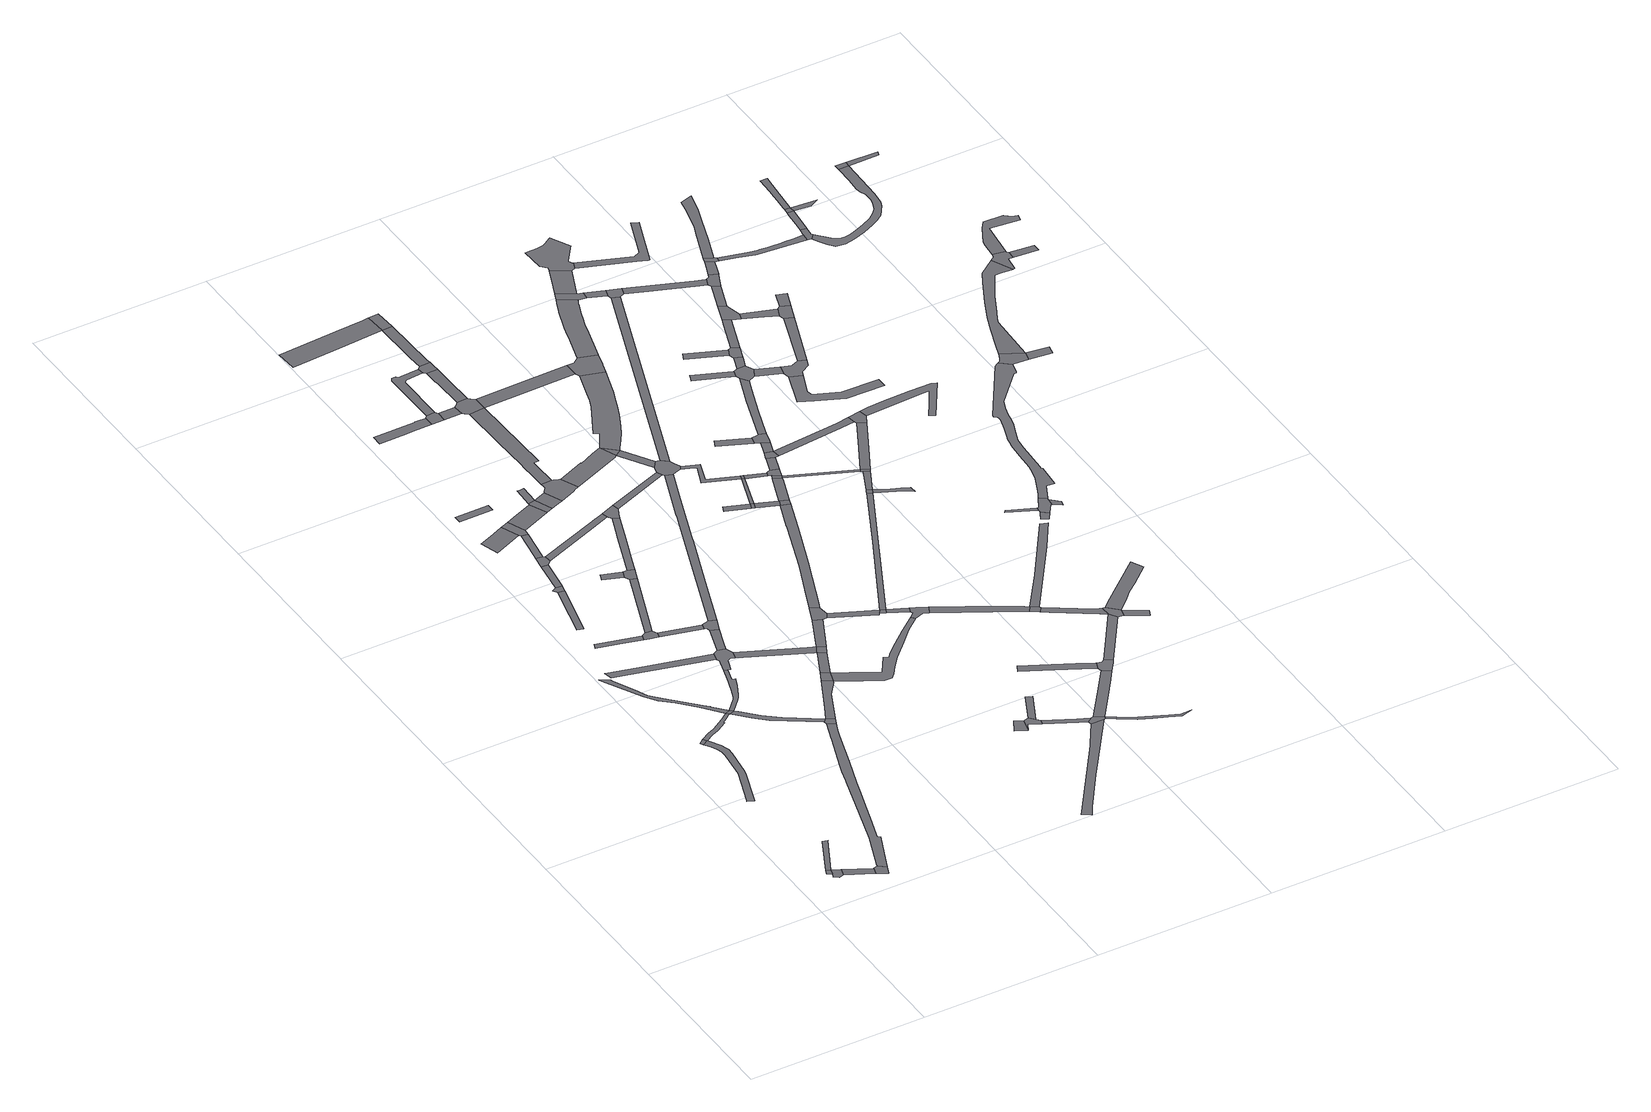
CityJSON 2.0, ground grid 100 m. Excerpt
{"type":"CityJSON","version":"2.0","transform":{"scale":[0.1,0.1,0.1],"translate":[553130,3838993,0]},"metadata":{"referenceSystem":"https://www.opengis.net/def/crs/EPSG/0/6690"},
"CityObjects":{
"road1":{"type":"Road","geometry":[{"type":"MultiSurface","lod":"1","boundaries":[[[0,1,2,3,4]]]}]},
"road2":{"type":"Road","geometry":[{"type":"MultiSurface","lod":"1","boundaries":[[[4,3,5,6,7,8]]]}]},
"road3":{"type":"Road","geometry":[{"type":"MultiSurface","lod":"1","boundaries":[[[9,10,11,12,0,4]]]}]},
"road4":{"type":"Road","attributes":{"RoadStructureAttribute.sectionType":"1"},"geometry":[{"type":"MultiSurface","lod":"1","boundaries":[[[8,7,13,14]]]}]},
"road5":{"type":"Road","geometry":[{"type":"MultiSurface","lod":"1","boundaries":[[[15,14,13,16,17,18]]]}]},
"road6":{"type":"Road","attributes":{"RoadStructureAttribute.sectionType":"1"},"geometry":[{"type":"MultiSurface","lod":"1","boundaries":[[[19,20,21,22,23,24,25,26,27,28,29,30,31,32,33,34,35,36]]]}]},
"road7":{"type":"Road","geometry":[{"type":"MultiSurface","lod":"1","boundaries":[[[37,38,28,27]]]}]},
"road8":{"type":"Road","attributes":{"RoadStructureAttribute.sectionType":"1"},"geometry":[{"type":"MultiSurface","lod":"1","boundaries":[[[39,40,41,42,37,27,43,44,45,46,47,48,49]]]}]},
"road9":{"type":"Road","attributes":{"RoadStructureAttribute.sectionType":"1"},"geometry":[{"type":"MultiSurface","lod":"1","boundaries":[[[50,51,52,53,54,55,56,39,57,58,59,60,61,62,63,64,65]]]}]},
"road10":{"type":"Road","attributes":{"function":"3","RoadStructureAttribute.sectionType":"1"},"geometry":[{"type":"MultiSurface","lod":"1","boundaries":[[[66,67,68,69,70,71,72,73,74,75,76,15,18,77,78,79,80,81,82,83,84,85,86,87,88]]]}]},
"road11":{"type":"Road","geometry":[{"type":"MultiSurface","lod":"1","boundaries":[[[57,39,49,89,90]]]}]},
"road12":{"type":"Road","attributes":{"RoadStructureAttribute.sectionType":"1"},"geometry":[{"type":"MultiSurface","lod":"1","boundaries":[[[91,92,93,94,95]]]}]},
"road13":{"type":"Road","attributes":{"RoadStructureAttribute.sectionType":"1"},"geometry":[{"type":"MultiSurface","lod":"1","boundaries":[[[96,97,98,99,100,101,102]]]}]},
"road14":{"type":"Road","attributes":{"RoadStructureAttribute.sectionType":"1"},"geometry":[{"type":"MultiSurface","lod":"1","boundaries":[[[103,104,105,106,107,108,109]]]}]},
"road15":{"type":"Road","attributes":{"RoadStructureAttribute.sectionType":"1"},"geometry":[{"type":"MultiSurface","lod":"1","boundaries":[[[110,111,112,113,114,115,116,57,90,117,118,119,120,121,122,123,124,125,126]]]}]},
"road16":{"type":"Road","attributes":{"RoadStructureAttribute.sectionType":"1"},"geometry":[{"type":"MultiSurface","lod":"1","boundaries":[[[127,128,129,90,89,130,131,132,133]]]}]},
"road17":{"type":"Road","geometry":[{"type":"MultiSurface","lod":"1","boundaries":[[[134,135,103,109,136]]]}]},
"road18":{"type":"Road","geometry":[{"type":"MultiSurface","lod":"1","boundaries":[[[137,95,94,138,139,140,141,142,143]]]}]},
"road19":{"type":"Road","attributes":{"RoadStructureAttribute.sectionType":"1"},"geometry":[{"type":"MultiSurface","lod":"1","boundaries":[[[144,134,136,145,146]]]}]},
"road20":{"type":"Road","attributes":{"RoadStructureAttribute.sectionType":"1"},"geometry":[{"type":"MultiSurface","lod":"1","boundaries":[[[147,148,149,150,151]]]}]},
"road21":{"type":"Road","geometry":[{"type":"MultiSurface","lod":"1","boundaries":[[[152,144,146,153,154,155,156,157]]]}]},
"road22":{"type":"Road","geometry":[{"type":"MultiSurface","lod":"1","boundaries":[[[133,132,158,159,66,88,160,161]]]}]},
"road23":{"type":"Road","geometry":[{"type":"MultiSurface","lod":"1","boundaries":[[[162,102,101,163,164,165,110,126,166,167,168,169,170,171,172,173,174]]]}]},
"road24":{"type":"Road","attributes":{"RoadStructureAttribute.sectionType":"1"},"geometry":[{"type":"MultiSurface","lod":"1","boundaries":[[[140,139,175,176]]]}]},
"road25":{"type":"Road","attributes":{"RoadStructureAttribute.sectionType":"1"},"geometry":[{"type":"MultiSurface","lod":"1","boundaries":[[[177,178,152,157,179,180]]]}]},
"road26":{"type":"Road","geometry":[{"type":"MultiSurface","lod":"1","boundaries":[[[181,182,183,184,185]]]}]},
"road27":{"type":"Road","attributes":{"RoadStructureAttribute.sectionType":"1"},"geometry":[{"type":"MultiSurface","lod":"1","boundaries":[[[186,137,143,187,188]]]}]},
"road28":{"type":"Road","geometry":[{"type":"MultiSurface","lod":"1","boundaries":[[[189,147,151,177,180,190]]]}]},
"road29":{"type":"Road","attributes":{"RoadStructureAttribute.sectionType":"1"},"geometry":[{"type":"MultiSurface","lod":"1","boundaries":[[[191,162,174,192,193]]]}]},
"road30":{"type":"Road","attributes":{"function":"3","RoadStructureAttribute.sectionType":"1"},"geometry":[{"type":"MultiSurface","lod":"1","boundaries":[[[194,195,196,197,161,160,198,199,200,201,202]]]}]},
"road31":{"type":"Road","geometry":[{"type":"MultiSurface","lod":"1","boundaries":[[[203,204,205,206]]]}]},
"road32":{"type":"Road","geometry":[{"type":"MultiSurface","lod":"1","boundaries":[[[207,208,209,176,175,210,191,193,211]]]}]},
"road33":{"type":"Road","attributes":{"RoadStructureAttribute.sectionType":"1"},"geometry":[{"type":"MultiSurface","lod":"1","boundaries":[[[212,213,189,190,214]]]}]},
"road34":{"type":"Road","geometry":[{"type":"MultiSurface","lod":"1","boundaries":[[[215,206,205,186,188,216]]]}]},
"road35":{"type":"Road","attributes":{"RoadStructureAttribute.sectionType":"1"},"geometry":[{"type":"MultiSurface","lod":"1","boundaries":[[[217,218,172,171,219,220,221]]]}]},
"road36":{"type":"Road","geometry":[{"type":"MultiSurface","lod":"1","boundaries":[[[222,194,202,223]]]}]},
"road37":{"type":"Road","attributes":{"RoadStructureAttribute.sectionType":"1"},"geometry":[{"type":"MultiSurface","lod":"1","boundaries":[[[224,225,226,154,153,227,228,229]]]}]},
"road38":{"type":"Road","attributes":{"RoadStructureAttribute.sectionType":"1"},"geometry":[{"type":"MultiSurface","lod":"1","boundaries":[[[230,231,232,233,234,235,236,237,238]]]}]},
"road39":{"type":"Road","geometry":[{"type":"MultiSurface","lod":"1","boundaries":[[[239,240,241,212,214,242]]]}]},
"road40":{"type":"Road","attributes":{"function":"3","RoadStructureAttribute.sectionType":"1"},"geometry":[{"type":"MultiSurface","lod":"1","boundaries":[[[243,222,223,244]]]}]},
"road41":{"type":"Road","geometry":[{"type":"MultiSurface","lod":"1","boundaries":[[[245,246,247,240,239]]]}]},
"road42":{"type":"Road","attributes":{"RoadStructureAttribute.sectionType":"1"},"geometry":[{"type":"MultiSurface","lod":"1","boundaries":[[[248,249,250,251,215,216,252,253,254,255]]]}]},
"road43":{"type":"Road","attributes":{"RoadStructureAttribute.sectionType":"1"},"geometry":[{"type":"MultiSurface","lod":"1","boundaries":[[[256,239,242,257,258]]]}]},
"road44":{"type":"Road","geometry":[{"type":"MultiSurface","lod":"1","boundaries":[[[221,220,243,244,259]]]}]},
"road45":{"type":"Road","geometry":[{"type":"MultiSurface","lod":"1","boundaries":[[[260,261,262,263,264,265,266,256,258,267,268,269,270]]]}]},
"road46":{"type":"Road","geometry":[{"type":"MultiSurface","lod":"1","boundaries":[[[271,272,230,238,273,274]]]}]},
"road47":{"type":"Road","attributes":{"function":"3","RoadStructureAttribute.sectionType":"1"},"geometry":[{"type":"MultiSurface","lod":"1","boundaries":[[[275,276,221,259,277]]]}]},
"road48":{"type":"Road","geometry":[{"type":"MultiSurface","lod":"1","boundaries":[[[278,224,229,248,255,279,280,281,282]]]}]},
"road49":{"type":"Road","attributes":{"RoadStructureAttribute.sectionType":"1"},"geometry":[{"type":"MultiSurface","lod":"1","boundaries":[[[283,284,285,286,287,288,289,290,291,223,202,292,293,294,295,296,297,298,299,300,301,302]]]}]},
"road50":{"type":"Road","attributes":{"RoadStructureAttribute.sectionType":"1"},"geometry":[{"type":"MultiSurface","lod":"1","boundaries":[[[303,274,273,304]]]}]},
"road51":{"type":"Road","attributes":{"RoadStructureAttribute.sectionType":"1"},"geometry":[{"type":"MultiSurface","lod":"1","boundaries":[[[305,306,307,308,309,207,211,310,311,312,313,314,315]]]}]},
"road52":{"type":"Road","attributes":{"RoadStructureAttribute.sectionType":"1"},"geometry":[{"type":"MultiSurface","lod":"1","boundaries":[[[316,317,318,319,320,321,322,323,324,263,262]]]}]},
"road53":{"type":"Road","attributes":{"function":"3","RoadStructureAttribute.sectionType":"1"},"geometry":[{"type":"MultiSurface","lod":"1","boundaries":[[[325,326,327,328,329,330,331,332,333,334,335]]]}]},
"road54":{"type":"Road","geometry":[{"type":"MultiSurface","lod":"1","boundaries":[[[336,275,277,337,338,339]]]}]},
"road55":{"type":"Road","attributes":{"RoadStructureAttribute.sectionType":"1"},"geometry":[{"type":"MultiSurface","lod":"1","boundaries":[[[340,341,342,343,344,345,346,347,348,349,350]]]}]},
"road56":{"type":"Road","geometry":[{"type":"MultiSurface","lod":"1","boundaries":[[[351,352,353,354]]]}]},
"road57":{"type":"Road","attributes":{"RoadStructureAttribute.sectionType":"1"},"geometry":[{"type":"MultiSurface","lod":"1","boundaries":[[[355,356,357,358,359,360,272,271,361,362,363,364,365]]]}]},
"road58":{"type":"Road","geometry":[{"type":"MultiSurface","lod":"1","boundaries":[[[366,354,353,367,368,369,370]]]}]},
"road59":{"type":"Road","geometry":[{"type":"MultiSurface","lod":"1","boundaries":[[[371,372,373,374,375,376,303,304,377,378,320,319,379]]]}]},
"road60":{"type":"Road","attributes":{"RoadStructureAttribute.sectionType":"1"},"geometry":[{"type":"MultiSurface","lod":"1","boundaries":[[[380,381,382,383,270,269,384,385,386,387]]]}]},
"road61":{"type":"Road","attributes":{"RoadStructureAttribute.sectionType":"1"},"geometry":[{"type":"MultiSurface","lod":"1","boundaries":[[[338,337,388,389,390]]]}]},
"road62":{"type":"Road","attributes":{"RoadStructureAttribute.sectionType":"1"},"geometry":[{"type":"MultiSurface","lod":"1","boundaries":[[[391,392,393,394,395,374,373]]]}]},
"road63":{"type":"Road","attributes":{"RoadStructureAttribute.sectionType":"1"},"geometry":[{"type":"MultiSurface","lod":"1","boundaries":[[[396,278,282,397]]]}]},
"road64":{"type":"Road","attributes":{"RoadStructureAttribute.sectionType":"1"},"geometry":[{"type":"MultiSurface","lod":"1","boundaries":[[[398,399,366,370]]]}]},
"road65":{"type":"Road","geometry":[{"type":"MultiSurface","lod":"1","boundaries":[[[400,401,402,403,365,364,404,393,392]]]}]},
"road66":{"type":"Road","attributes":{"RoadStructureAttribute.sectionType":"1"},"geometry":[{"type":"MultiSurface","lod":"1","boundaries":[[[405,369,368,406,407,408]]]}]},
"road67":{"type":"Road","attributes":{"RoadStructureAttribute.sectionType":"1"},"geometry":[{"type":"MultiSurface","lod":"1","boundaries":[[[409,410,335,411,412,413,402,401]]]}]},
"road68":{"type":"Road","geometry":[{"type":"MultiSurface","lod":"1","boundaries":[[[390,389,414,415]]]}]},
"road69":{"type":"Road","geometry":[{"type":"MultiSurface","lod":"1","boundaries":[[[416,325,335,410,417]]]}]},
"road70":{"type":"Road","attributes":{"function":"3","RoadStructureAttribute.sectionType":"1"},"geometry":[{"type":"MultiSurface","lod":"1","boundaries":[[[418,419,420,421,422,336,339,423,424,425,426,427,428]]]}]},
"road71":{"type":"Road","geometry":[{"type":"MultiSurface","lod":"1","boundaries":[[[380,387,429]]]}]},
"road72":{"type":"Road","attributes":{"RoadStructureAttribute.sectionType":"1"},"geometry":[{"type":"MultiSurface","lod":"1","boundaries":[[[415,414,430,431]]]}]},
"road73":{"type":"Road","geometry":[{"type":"MultiSurface","lod":"1","boundaries":[[[432,408,407,340,350,433,434]]]}]},
"road74":{"type":"Road","attributes":{"RoadStructureAttribute.sectionType":"1"},"geometry":[{"type":"MultiSurface","lod":"1","boundaries":[[[435,429,387,436,437,438]]]}]},
"road75":{"type":"Road","geometry":[{"type":"MultiSurface","lod":"1","boundaries":[[[439,431,430,440,283,302,441,442,443]]]}]},
"road76":{"type":"Road","geometry":[{"type":"MultiSurface","lod":"1","boundaries":[[[444,445,446,447,448,449]]]}]},
"road77":{"type":"Road","geometry":[{"type":"MultiSurface","lod":"1","boundaries":[[[438,437,450,396,397,305,315,451,452,453,454,455,456,457,458]]]}]},
"road78":{"type":"Road","attributes":{"RoadStructureAttribute.sectionType":"1"},"geometry":[{"type":"MultiSurface","lod":"1","boundaries":[[[459,460,379,319,461]]]}]},
"road79":{"type":"Road","geometry":[{"type":"MultiSurface","lod":"1","boundaries":[[[449,448,462,463]]]}]},
"road80":{"type":"Road","attributes":{"RoadStructureAttribute.sectionType":"1"},"geometry":[{"type":"MultiSurface","lod":"1","boundaries":[[[464,465,432,434,466,467,468]]]}]},
"road81":{"type":"Road","attributes":{"RoadStructureAttribute.sectionType":"1"},"geometry":[{"type":"MultiSurface","lod":"1","boundaries":[[[469,470,471,472,473,474,475,476,477]]]}]},
"road82":{"type":"Road","attributes":{"RoadStructureAttribute.sectionType":"1"},"geometry":[{"type":"MultiSurface","lod":"1","boundaries":[[[463,462,418,478]]]}]},
"road83":{"type":"Road","attributes":{"RoadStructureAttribute.sectionType":"1"},"geometry":[{"type":"MultiSurface","lod":"1","boundaries":[[[479,480,481,454,453,482,483,484,485,486]]]}]},
"road84":{"type":"Road","attributes":{"RoadStructureAttribute.sectionType":"1"},"geometry":[{"type":"MultiSurface","lod":"1","boundaries":[[[487,488,489,490,491,492,380,429,493,494,495,496,497,498,499,500,501,502,503,504,505]]]}]},
"road85":{"type":"Road","attributes":{"RoadStructureAttribute.sectionType":"1"},"geometry":[{"type":"MultiSurface","lod":"1","boundaries":[[[485,449,463,506]]]}]},
"road86":{"type":"Road","attributes":{"RoadStructureAttribute.sectionType":"1"},"geometry":[{"type":"MultiSurface","lod":"1","boundaries":[[[507,508,509,510,511,512,513,514,515,516,517,518,519,520,434,433]]]}]},
"road87":{"type":"Road","geometry":[{"type":"MultiSurface","lod":"1","boundaries":[[[478,418,428,521]]]}]},
"road88":{"type":"Road","geometry":[{"type":"MultiSurface","lod":"1","boundaries":[[[486,485,506,522]]]}]},
"road89":{"type":"Road","attributes":{"RoadStructureAttribute.sectionType":"1"},"geometry":[{"type":"MultiSurface","lod":"1","boundaries":[[[523,524,525,443,442,526,527,528,529]]]}]},
"road90":{"type":"Road","attributes":{"RoadStructureAttribute.sectionType":"1"},"geometry":[{"type":"MultiSurface","lod":"1","boundaries":[[[530,531,532,390,415,533]]]}]},
"road91":{"type":"Road","attributes":{"RoadStructureAttribute.sectionType":"1"},"geometry":[{"type":"MultiSurface","lod":"1","boundaries":[[[522,506,534,535]]]}]},
"road92":{"type":"Road","attributes":{"function":"3","RoadStructureAttribute.sectionType":"1"},"geometry":[{"type":"MultiSurface","lod":"1","boundaries":[[[536,537,538,478,521,539,540]]]}]},
"road93":{"type":"Road","geometry":[{"type":"MultiSurface","lod":"1","boundaries":[[[541,542,543,544,477,476,464,468,545,546]]]}]},
"road94":{"type":"Road","geometry":[{"type":"MultiSurface","lod":"1","boundaries":[[[547,536,540,548]]]}]},
"road95":{"type":"Road","geometry":[{"type":"MultiSurface","lod":"1","boundaries":[[[549,550,535,534,547,548,551]]]}]},
"road96":{"type":"Road","geometry":[{"type":"MultiSurface","lod":"1","boundaries":[[[552,553,554,555,459,461,487,505,556,557,558,559]]]}]},
"road97":{"type":"Road","geometry":[{"type":"MultiSurface","lod":"1","boundaries":[[[560,561,562,563]]]}]},
"road98":{"type":"Road","attributes":{"function":"3","RoadStructureAttribute.sectionType":"1"},"geometry":[{"type":"MultiSurface","lod":"1","boundaries":[[[564,565,566,549,551,567]]]}]},
"road99":{"type":"Road","geometry":[{"type":"MultiSurface","lod":"1","boundaries":[[[529,528,568,569,570]]]}]},
"road100":{"type":"Road","geometry":[{"type":"MultiSurface","lod":"1","boundaries":[[[571,564,567,572,573]]]}]},
"road101":{"type":"Road","attributes":{"RoadStructureAttribute.sectionType":"1"},"geometry":[{"type":"MultiSurface","lod":"1","boundaries":[[[574,458,457,575]]]}]},
"road102":{"type":"Road","attributes":{"function":"3","RoadStructureAttribute.sectionType":"1"},"geometry":[{"type":"MultiSurface","lod":"1","boundaries":[[[576,571,573,577,578]]]}]},
"road103":{"type":"Road","attributes":{"RoadStructureAttribute.sectionType":"1"},"geometry":[{"type":"MultiSurface","lod":"1","boundaries":[[[579,580,541,546,581]]]}]},
"road104":{"type":"Road","attributes":{"RoadStructureAttribute.sectionType":"1"},"geometry":[{"type":"MultiSurface","lod":"1","boundaries":[[[548,540,582,583]]]}]},
"road105":{"type":"Road","geometry":[{"type":"MultiSurface","lod":"1","boundaries":[[[584,585,563,562,576,578,586,587]]]}]},
"road106":{"type":"Road","attributes":{"RoadStructureAttribute.sectionType":"1"},"geometry":[{"type":"MultiSurface","lod":"1","boundaries":[[[588,589,569,568,590,591,579,592]]]}]},
"road107":{"type":"Road","attributes":{"RoadStructureAttribute.sectionType":"1"},"geometry":[{"type":"MultiSurface","lod":"1","boundaries":[[[593,594,595,596,597,598,599,600,552,559,601,602,603,604,605,606,607,608,609]]]}]},
"road108":{"type":"Road","geometry":[{"type":"MultiSurface","lod":"1","boundaries":[[[610,611,530,533,612]]]}]},
"road109":{"type":"Road","attributes":{"RoadStructureAttribute.sectionType":"1"},"geometry":[{"type":"MultiSurface","lod":"1","boundaries":[[[613,610,612,614]]]}]},
"road110":{"type":"Road","geometry":[{"type":"MultiSurface","lod":"1","boundaries":[[[615,616,617,618,619,612,533]]]}]},
"road111":{"type":"Road","geometry":[{"type":"MultiSurface","lod":"1","boundaries":[[[620,621,592,579,581,622,623]]]}]},
"road112":{"type":"Road","geometry":[{"type":"MultiSurface","lod":"1","boundaries":[[[583,582,613,614,624]]]}]},
"road113":{"type":"Road","attributes":{"function":"3","RoadStructureAttribute.sectionType":"1"},"geometry":[{"type":"MultiSurface","lod":"1","boundaries":[[[625,626,627,584,587,628,629,630,631]]]}]},
"road114":{"type":"Road","attributes":{"RoadStructureAttribute.sectionType":"1"},"geometry":[{"type":"MultiSurface","lod":"1","boundaries":[[[632,633,634,635,636,529,570]]]}]},
"road115":{"type":"Road","attributes":{"RoadStructureAttribute.sectionType":"1"},"geometry":[{"type":"MultiSurface","lod":"1","boundaries":[[[637,638,573,572,639,640]]]}]},
"road116":{"type":"Road","geometry":[{"type":"MultiSurface","lod":"1","boundaries":[[[641,642,643,644,645]]]}]},
"road117":{"type":"Road","geometry":[{"type":"MultiSurface","lod":"1","boundaries":[[[646,593,609,647,648,649,650]]]}]},
"road118":{"type":"Road","attributes":{"RoadStructureAttribute.sectionType":"1"},"geometry":[{"type":"MultiSurface","lod":"1","boundaries":[[[651,652,653,623,622]]]}]},
"road119":{"type":"Road","attributes":{"RoadStructureAttribute.sectionType":"1"},"geometry":[{"type":"MultiSurface","lod":"1","boundaries":[[[654,655,646,650,656,657,658]]]}]},
"road120":{"type":"Road","attributes":{"RoadStructureAttribute.sectionType":"1"},"geometry":[{"type":"MultiSurface","lod":"1","boundaries":[[[659,660,583,624,661,662]]]}]},
"road121":{"type":"Road","attributes":{"RoadStructureAttribute.sectionType":"1"},"geometry":[{"type":"MultiSurface","lod":"1","boundaries":[[[649,648,663,664]]]}]},
"road122":{"type":"Road","geometry":[{"type":"MultiSurface","lod":"1","boundaries":[[[665,666,667,668]]]}]},
"road123":{"type":"Road","attributes":{"RoadStructureAttribute.sectionType":"1"},"geometry":[{"type":"MultiSurface","lod":"1","boundaries":[[[669,670,671,672,673,674,620,623]]]}]},
"road124":{"type":"Road","geometry":[{"type":"MultiSurface","lod":"1","boundaries":[[[675,676,677,678,645,644,679,625,631,680,681]]]}]},
"road125":{"type":"Road","attributes":{"function":"3","RoadStructureAttribute.sectionType":"1"},"geometry":[{"type":"MultiSurface","lod":"1","boundaries":[[[682,676,675,683,684]]]}]},
"road126":{"type":"Road","geometry":[{"type":"MultiSurface","lod":"1","boundaries":[[[664,663,574,575,685,686]]]}]},
"road127":{"type":"Road","geometry":[{"type":"MultiSurface","lod":"1","boundaries":[[[687,688,689,690,691,692,693,694,695,696,697,698,654,658,699,700,701,702,703,704,705,706,707]]]}]},
"road128":{"type":"Road","attributes":{"RoadStructureAttribute.sectionType":"1"},"geometry":[{"type":"MultiSurface","lod":"1","boundaries":[[[681,680,708,709]]]}]},
"road129":{"type":"Road","geometry":[{"type":"MultiSurface","lod":"1","boundaries":[[[710,668,667,682,684,711]]]}]},
"road130":{"type":"Road","geometry":[{"type":"MultiSurface","lod":"1","boundaries":[[[712,713,714,715]]]}]},
"road131":{"type":"Road","geometry":[{"type":"MultiSurface","lod":"1","boundaries":[[[716,637,640,659,662,717]]]}]},
"road132":{"type":"Road","geometry":[{"type":"MultiSurface","lod":"1","boundaries":[[[718,719,720,721,722]]]}]},
"road133":{"type":"Road","attributes":{"function":"3","RoadStructureAttribute.sectionType":"1"},"geometry":[{"type":"MultiSurface","lod":"1","boundaries":[[[723,724,725,710,711,726]]]}]},
"road134":{"type":"Road","geometry":[{"type":"MultiSurface","lod":"1","boundaries":[[[727,728,709,708,729,730,731,732,733,734]]]}]},
"road135":{"type":"Road","geometry":[{"type":"MultiSurface","lod":"1","boundaries":[[[735,736,715,714,737,718,722,738,739,740,741]]]}]},
"road136":{"type":"Road","attributes":{"RoadStructureAttribute.sectionType":"1"},"geometry":[{"type":"MultiSurface","lod":"1","boundaries":[[[729,742,743,744,745,746,747,748,749,730]]]}]},
"road137":{"type":"Road","attributes":{"RoadStructureAttribute.sectionType":"1"},"geometry":[{"type":"MultiSurface","lod":"1","boundaries":[[[750,686,685,751,752,753,754,755,756]]]}]},
"road138":{"type":"Road","geometry":[{"type":"MultiSurface","lod":"1","boundaries":[[[757,758,740,739]]]}]},
"road139":{"type":"Road","attributes":{"RoadStructureAttribute.sectionType":"1"},"geometry":[{"type":"MultiSurface","lod":"1","boundaries":[[[759,760,761,702,701,762,763,764,765,766,767]]]}]},
"road140":{"type":"Road","geometry":[{"type":"MultiSurface","lod":"1","boundaries":[[[768,723,726,769,770,771,772]]]}]},
"road141":{"type":"Road","attributes":{"RoadStructureAttribute.sectionType":"1"},"geometry":[{"type":"MultiSurface","lod":"1","boundaries":[[[773,774,775,776,777,778,779,780,781,782,783,784,716,717]]]}]},
"road142":{"type":"Road","attributes":{"RoadStructureAttribute.sectionType":"1"},"geometry":[{"type":"MultiSurface","lod":"1","boundaries":[[[785,734,733,786]]]}]},
"road143":{"type":"Road","attributes":{"function":"3","RoadStructureAttribute.sectionType":"1"},"geometry":[{"type":"MultiSurface","lod":"1","boundaries":[[[787,788,789,790,768,772,791,792]]]}]},
"road144":{"type":"Road","attributes":{"RoadStructureAttribute.sectionType":"1"},"geometry":[{"type":"MultiSurface","lod":"1","boundaries":[[[770,769,793,794,795,796]]]}]},
"road145":{"type":"Road","geometry":[{"type":"MultiSurface","lod":"1","boundaries":[[[797,798,799,800,756,755,801,787,792,802,803,804]]]}]},
"road146":{"type":"Road","geometry":[{"type":"MultiSurface","lod":"1","boundaries":[[[805,796,795,785,786,806]]]}]},
"road147":{"type":"Road","attributes":{"function":"3","RoadStructureAttribute.sectionType":"1"},"geometry":[{"type":"MultiSurface","lod":"1","boundaries":[[[807,808,797,804,809,810,811]]]}]},
"road148":{"type":"Road","geometry":[{"type":"MultiSurface","lod":"1","boundaries":[[[812,807,811,813,814,815]]]}]},
"road149":{"type":"Road","attributes":{"RoadStructureAttribute.sectionType":"1"},"geometry":[{"type":"MultiSurface","lod":"1","boundaries":[[[816,817,805,806]]]}]},
"road150":{"type":"Road","geometry":[{"type":"MultiSurface","lod":"1","boundaries":[[[818,819,820,821,822,823,824,825,826,827,828,829,830,831,832,833,834,835,836,837,838,735,741,839,840,841,842,843,844,845,846,847,848,849,850,851,852,853,854,855,856]]]}]},
"road151":{"type":"Road","attributes":{"function":"3","RoadStructureAttribute.sectionType":"1"},"geometry":[{"type":"MultiSurface","lod":"1","boundaries":[[[857,858,859,860,861,862,863,864,865,866,812,815]]]}]},
"road152":{"type":"Road","attributes":{"RoadStructureAttribute.sectionType":"1"},"geometry":[{"type":"MultiSurface","lod":"1","boundaries":[[[867,868,869,870,871,872,873,874,875,814,813,876,877,878,879,880]]]}]},
"road153":{"type":"Road","geometry":[{"type":"MultiSurface","lod":"1","boundaries":[[[881,882,883,884,818,856,885,886,887]]]}]},
"road154":{"type":"Road","geometry":[{"type":"MultiSurface","lod":"1","boundaries":[[[888,889,880,879,890,891,892,893]]]}]},
"road155":{"type":"Road","attributes":{"RoadStructureAttribute.sectionType":"1"},"geometry":[{"type":"MultiSurface","lod":"1","boundaries":[[[894,895,896,888,893,897]]]}]},
"road156":{"type":"Road","geometry":[{"type":"MultiSurface","lod":"1","boundaries":[[[898,899,887,886]]]}]},
"road157":{"type":"Road","geometry":[{"type":"MultiSurface","lod":"1","boundaries":[[[900,894,897,901]]]}]},
"road158":{"type":"Road","attributes":{"RoadStructureAttribute.sectionType":"1"},"geometry":[{"type":"MultiSurface","lod":"1","boundaries":[[[902,903,904,905,906,900,901,907,908]]]}]},
"road159":{"type":"Road","geometry":[{"type":"MultiSurface","lod":"1","boundaries":[[[909,910,901,897]]]}]},
"road160":{"type":"Road","attributes":{"RoadStructureAttribute.sectionType":"1"},"geometry":[{"type":"MultiSurface","lod":"1","boundaries":[[[911,912,913,914,915,916,917,881,887,918,919,920,921,922,923,924,925,926]]]}]},
"road161":{"type":"Road","attributes":{"RoadStructureAttribute.sectionType":"1"},"geometry":[{"type":"MultiSurface","lod":"1","boundaries":[[[927,928,929,930,931,932,933,934,935,936,937,938,939,940,941,942,943,891,890,944,945,946,947,948,949,950,951,952,953,954,955,956,957]]]}]},
"road162":{"type":"Road","geometry":[{"type":"MultiSurface","lod":"1","boundaries":[[[958,959,911,926,960,961,962,963,964,965]]]}]},
"road163":{"type":"Road","geometry":[{"type":"MultiSurface","lod":"1","boundaries":[[[966,927,957,967]]]}]},
"road164":{"type":"Road","attributes":{"RoadStructureAttribute.sectionType":"1"},"geometry":[{"type":"MultiSurface","lod":"1","boundaries":[[[968,969,963,962]]]}]},
"road165":{"type":"Road","geometry":[{"type":"MultiSurface","lod":"1","boundaries":[[[970,971,967,957]]]}]},
"road166":{"type":"Road","attributes":{"RoadStructureAttribute.sectionType":"1"},"geometry":[{"type":"MultiSurface","lod":"1","boundaries":[[[972,973,974,975,976,977,978,979,980,981,958,965]]]}]}
},
"vertices":[
[191,284,0],[181,258,0],[197,248,0],[207,243,0],[215,275,0],
[196,218,0],[223,200,0],[248,210,0],[262,251,0],
[325,488,0],[326,489,0],[312,494,0],[298,499,0],
[393,137,0],[407,178,0],
[431,186,0],[407,130,0],[447,104,0],[469,155,0],
[182,965,0],[254,1168,0],[258,1188,0],[279,1344,0],[280,1381,0],[277,1394,0],[266,1429,0],[229,1493,0],[226,1498,0],[195,1478,0],[217,1443,0],[232,1411,0],[241,1382,0],[242,1348,0],[221,1188,0],[146,978,0],[144,971,0],[178,953,0],
[212,1519,0],[184,1495,0],
[420,1644,0],[377,1612,0],[304,1566,0],[262,1546,0],[273,1523,0],[316,1544,0],[343,1559,0],[375,1577,0],[370,1584,0],[395,1602,0],[432,1631,0],
[16,2198,0],[18,2194,0],[36,2161,0],[136,1973,0],[184,1903,0],[248,1842,0],[333,1749,0],[446,1656,0],[381,1726,0],[383,1733,0],[353,1757,0],[213,1910,0],[159,1970,0],[135,2018,0],[71,2160,0],[69,2170,0],
[807,1314,0],[765,1199,0],[763,1193,0],[690,989,0],[673,941,0],[652,867,0],[649,858,0],[648,855,0],[571,600,0],[513,405,0],[434,195,0],[513,256,0],[567,383,0],[551,391,0],[571,454,0],[600,542,0],[630,636,0],[664,744,0],[690,824,0],[746,995,0],[809,1194,0],[825,1240,0],[850,1295,0],
[436,1627,0],[463,1641,0],
[144,2462,0],[132,2429,0],[255,2399,0],[376,2368,0],[385,2402,0],
[272,2178,0],[86,2225,0],[69,2229,0],[77,2181,0],[244,2139,0],[603,2049,0],[615,2092,0],
[207,2920,0],[203,2905,0],[161,2733,0],[131,2607,0],[165,2599,0],[229,2859,0],[242,2911,0],
[589,1952,0],[562,1861,0],[550,1826,0],[541,1796,0],[531,1768,0],[519,1738,0],[509,1723,0],[526,1708,0],[536,1721,0],[549,1741,0],[566,1776,0],[583,1809,0],[603,1858,0],[605,1862,0],[604,1862,0],[587,1869,0],[609,1944,0],
[641,1472,0],[560,1540,0],[480,1627,0],[511,1547,0],[579,1483,0],[804,1334,0],[821,1354,0],
[216,2959,0],[192,2944,0],[253,2955,0],
[412,2415,0],[405,2361,0],[454,2349,0],[462,2383,0],[461,2386,0],[449,2407,0],[447,2410,0],
[243,3143,0],[272,3087,0],[278,3137,0],
[234,3520,0],[176,3496,0],[83,3456,0],[113,3350,0],[276,3419,0],
[254,3214,0],[305,3163,0],[299,3201,0],[298,3202,0],[292,3207,0],[291,3209,0],
[804,1330,0],[806,1320,0],[867,1333,0],[823,1353,0],
[645,2107,0],[611,2027,0],[610,2026,0],[608,2017,0],[624,1942,0],[641,1990,0],[648,2010,0],[650,2010,0],[671,2020,0],[691,2010,0],[703,2055,0],[698,2069,0],[688,2097,0],
[679,2293,0],[688,2327,0],
[284,3410,0],[260,3249,0],[293,3217,0],[321,3404,0],
[271,3666,0],[272,3687,0],[272,3708,0],[82,3708,0],[82,3665,0],
[568,2831,0],[455,2430,0],[602,2817,0],
[284,3541,0],[326,3439,0],
[698,2270,0],[706,2152,0],[741,2250,0],
[965,1636,0],[866,1435,0],[842,1391,0],[827,1360,0],[899,1404,0],[949,1510,0],[1008,1588,0],[1012,1602,0],[1013,1601,0],
[461,2938,0],[446,2896,0],[553,2858,0],[568,2900,0],
[730,2338,0],[726,2337,0],[690,2328,0],[691,2290,0],[768,2324,0],
[450,3610,0],[352,3569,0],[493,3509,0],
[594,2901,0],[629,2888,0],
[1068,1890,0],[1044,1901,0],[1049,1847,0],[1059,1843,0],[1082,1884,0],
[992,1693,0],[1033,1665,0],
[724,3362,0],[654,3336,0],[634,3328,0],[645,3294,0],[664,3301,0],[733,3328,0],
[367,4482,0],[330,4481,0],[305,4481,0],[304,4481,0],[66,4476,0],[66,4417,0],[222,4420,0],[257,4420,0],[368,4422,0],
[490,3627,0],[451,3619,0],[451,3616,0],[532,3525,0],
[1062,1841,0],[1103,1816,0],
[494,3738,0],[475,3737,0],[456,3737,0],
[746,3305,0],[699,3181,0],[691,3160,0],[619,2968,0],[653,2951,0],[711,3102,0],[717,3119,0],[780,3286,0],
[563,3657,0],[581,3545,0],[606,3556,0],
[1126,1862,0],
[683,3713,0],[657,3722,0],[647,3726,0],[587,3724,0],[587,3707,0],[588,3690,0],[569,3666,0],[695,3594,0],[710,3601,0],[733,3611,0],[691,3710,0],
[430,4498,0],[382,4496,0],[441,4423,0],[440,4483,0],
[1177,2082,0],[1086,1891,0],[1223,2060,0],
[803,3393,0],[793,3318,0],[793,3319,0],[811,3355,0],[812,3358,0],
[1609,1855,0],[1516,1781,0],[1436,1710,0],[1367,1649,0],[1350,1627,0],[1324,1641,0],[1260,1541,0],[1118,1618,0],[1043,1659,0],[1070,1566,0],[1143,1526,0],[1163,1515,0],[1236,1476,0],[1279,1473,0],[1301,1499,0],[1333,1544,0],[1385,1605,0],[1474,1693,0],[1548,1769,0],[1625,1834,0],
[536,4484,0],[543,4425,0],
[1149,3474,0],[1038,3176,0],[1027,3146,0],[1008,3095,0],[846,2653,0],[864,2582,0],[998,2940,0],[999,2943,0],[1009,2973,0],[1119,3269,0],[1191,3462,0],
[644,3871,0],[643,3895,0],[672,3896,0],[659,4405,0],[571,4398,0],[577,4128,0],[582,3910,0],[583,3888,0],[585,3801,0],
[539,5333,0],[508,5330,0],[348,5320,0],[347,5320,0],[52,5300,0],[5,5297,0],[14,5173,0],[253,5190,0],[268,5191,0],[538,5209,0],[547,5210,0],
[1216,2177,0],[1248,2061,0],[1267,2093,0],[1261,2150,0],
[1937,648,0],[1850,512,0],[1839,495,0],[1531,54,0],[1516,33,0],[1561,2,0],[1595,60,0],[1743,276,0],[1804,361,0],[2002,638,0],[2009,646,0],
[1617,862,0],[1578,794,0],[1641,760,0],[1660,840,0],
[438,4839,0],[422,4838,0],[411,4847,0],[402,4847,0],[389,4847,0],[378,4828,0],[428,4784,0],[443,4799,0],[446,4801,0],[544,4807,0],[539,4842,0],
[1692,848,0],[1663,802,0],[1726,771,0],[1735,798,0],[1717,818,0],
[649,4496,0],[638,4506,0],[628,4516,0],[568,4512,0],[558,4503,0],[548,4494,0],[554,4414,0],[561,4408,0],[659,4487,0],
[989,3834,0],[934,3811,0],[845,3770,0],[843,3775,0],[784,3632,0],[1013,3726,0],[1014,3727,0],[1026,3737,0],
[1486,1950,0],[1491,1960,0],[1506,1983,0],
[624,4691,0],[621,4795,0],[558,4793,0],[560,4719,0],[563,4691,0],
[1128,3517,0],[1141,3484,0],
[1801,989,0],[1766,1003,0],
[620,4830,0],[618,4863,0],[557,4860,0],[544,4846,0],[546,4805,0],
[1897,718,0],[1890,689,0],[1931,668,0],[1959,688,0],
[616,4890,0],[607,5214,0],[553,4980,0],[554,4955,0],[556,4892,0],
[1523,1945,0],[1536,1973,0],
[599,5337,0],[607,5216,0],
[1519,2972,0],[1460,2813,0],[1455,2797,0],[1347,2498,0],[1248,2254,0],[1270,2173,0],[1353,2381,0],[1400,2500,0],[1411,2525,0],[1500,2767,0],[1568,2955,0],
[1063,3765,0],
[1629,1894,0],[1643,1924,0],
[1974,693,0],[2019,649,0],[2026,666,0],
[1064,3764,0],[1039,3718,0],[1138,3559,0],[1168,3599,0],
[1674,1910,0],[1637,1877,0],[1677,1850,0],[1707,1840,0],[1729,1880,0],
[1267,3105,0],[1260,3089,0],[1253,3073,0],[1254,3072,0],[1383,3024,0],[1395,3057,0],
[1133,3536,0],[1213,3470,0],[1241,3480,0],[1243,3479,0],[1253,3500,0],[1253,3503,0],[1239,3538,0],[1230,3563,0],[1193,3590,0],
[1190,4497,0],[963,4492,0],[1191,4418,0],
[1400,3017,0],[1413,3052,0],
[2203,1000,0],[2127,895,0],[2127,807,0],[2204,912,0],[2245,970,0],
[2200,1068,0],[2124,1112,0],[2015,1167,0],[1861,1244,0],[1841,1202,0],[2003,1121,0],[2125,1059,0],[2195,1023,0],[2210,1064,0],
[1532,3006,0],
[1305,3343,0],[1349,3464,0],[1304,3481,0],[1286,3460,0],[1319,3446,0],[1275,3331,0],[1463,3255,0],[1470,3281,0],
[1201,4391,0],[1158,4250,0],[1141,4192,0],[1121,4143,0],[1020,3951,0],[1049,3936,0],[1070,3776,0],[1092,3809,0],[1107,3831,0],[1138,3880,0],[1166,3929,0],[1196,3990,0],[1210,4021,0],[1223,4051,0],[1231,4069,0],[1252,4123,0],[1282,4201,0],[1286,4215,0],[1328,4352,0],
[1478,3250,0],
[2066,619,0],[2130,580,0],[2152,560,0],[2186,546,0],[2223,531,0],[2293,500,0],[2358,472,0],[2423,493,0],[2363,490,0],[2306,515,0],[2197,563,0],[2165,578,0],[2130,595,0],[2073,634,0],
[1579,2989,0],
[1485,3275,0],
[2139,1642,0],[2119,1654,0],[1890,1792,0],[2120,1609,0],[2129,1603,0],[2140,1595,0],[2162,1627,0],
[1938,2840,0],[1928,2817,0],[1761,2481,0],[1965,2827,0],
[1588,3211,0],[1594,3234,0],
[1598,3183,0],[1534,3011,0],[1533,3008,0],[1636,3144,0],[1641,3159,0],
[2257,1068,0],[2245,1058,0],[2237,1056,0],[2227,1058,0],[2283,1021,0],[2297,1042,0],
[1606,3205,0],[1648,3176,0],
[1620,3247,0],[1605,3239,0],[1667,3232,0],
[1265,4523,0],[1254,4514,0],[1233,4497,0],[1225,4497,0],[1346,4410,0],[1347,4413,0],[1356,4444,0],[1369,4493,0],
[1505,3592,0],[1487,3551,0],[1665,3476,0],[1678,3520,0],
[1652,3339,0],[1648,3325,0],[1622,3252,0],[1697,3321,0],
[2184,1565,0],[2205,1595,0],[2202,1603,0],
[1669,3384,0],[1718,3323,0],[1712,3369,0],
[1662,4862,0],[1705,4847,0],
[1697,3463,0],[1713,3371,0],[1738,3442,0],
[2467,1378,0],[2323,1165,0],[2495,1333,0],
[2002,3009,0],[2008,3023,0],
[1720,3530,0],[1718,3524,0],[1746,3464,0],[1759,3514,0],
[2452,1439,0],[2436,1447,0],[2223,1538,0],[2433,1400,0],[2464,1433,0],
[1417,4986,0],[1400,4944,0],[1381,4900,0],[1380,4899,0],[1379,4896,0],[1335,4768,0],[1321,4721,0],[1316,4698,0],[1427,4699,0],[1438,4741,0],[1453,4781,0],[1467,4826,0],[1479,4857,0],[1490,4885,0],[1498,4905,0],[1505,4919,0],[1510,4931,0],
[1950,2866,0],[1945,2855,0],[1977,2853,0],
[2016,3003,0],[2047,2987,0],
[2108,2761,0],[2153,2732,0],[2150,2769,0],[2108,2789,0],[2060,2811,0],
[2481,1435,0],[2471,1433,0],[2527,1331,0],[2539,1374,0],
[2053,2999,0],
[1875,3970,0],[1809,3793,0],[1742,3594,0],[1765,3534,0],[1817,3692,0],[1878,3860,0],[1904,3927,0],
[2485,2010,0],[2589,2171,0],[2549,2188,0],[2433,2012,0],[2317,1841,0],
[2174,3421,0],[2102,3409,0],[2102,3366,0],[2182,3372,0],
[1673,4116,0],[1665,4095,0],[1657,4074,0],[1865,3992,0],[1878,4035,0],
[1438,5035,0],[1515,4930,0],[1557,4923,0],[1564,4968,0],[1531,4978,0],
[2640,1265,0],[2657,1302,0],[2549,1364,0],
[1510,5212,0],[1459,5084,0],[1534,4987,0],[1536,4992,0],[1603,5150,0],
[2187,3360,0],[2093,3181,0],[2105,3099,0],[2231,3336,0],
[1655,4886,0],[1670,4928,0],
[1733,4288,0],[1715,4246,0],[1926,4158,0],[1944,4199,0],
[2609,1442,0],[2648,1480,0],[2708,1528,0],[2814,1619,0],[2779,1688,0],[2513,1463,0],
[1950,4044,0],[1903,4043,0],[1896,4041,0],[1895,4040,0],[1871,3979,0],[1944,3946,0],[1971,3997,0],
[1935,4130,0],[1974,4105,0],[1977,4115,0],
[1730,4857,0],[1746,4900,0],
[1647,5438,0],[1623,5423,0],[1609,5413,0],[1593,5405,0],[1584,5403,0],[1570,5400,0],[1552,5397,0],[1519,5396,0],[1518,5396,0],[1481,5394,0],[1486,5262,0],[1518,5231,0],[1610,5153,0],[1629,5161,0],[1630,5162,0],[1644,5202,0],[1642,5202,0],[1634,5221,0],[1630,5229,0],[1649,5255,0],[1706,5331,0],
[2082,3894,0],[2096,3949,0],
[1963,4206,0],[2003,4187,0],
[2459,2370,0],[2447,2355,0],[2598,2286,0],[2605,2304,0],
[2249,3433,0],[2257,3385,0],
[2603,2271,0],[2595,2261,0],[2573,2219,0],[2609,2197,0],[2637,2237,0],
[2043,4426,0],[2028,4385,0],[2028,4384,0],[2082,4405,0],
[2154,3929,0],[2118,3941,0],[2091,3856,0],[2157,3830,0],[2167,3857,0],[2222,3890,0],[2237,3931,0],[2194,3947,0],
[2652,2375,0],[2613,2304,0],[2603,2281,0],[2675,2292,0],[2683,2295,0],[2687,2337,0],[2690,2345,0],
[2022,3657,0],[2100,3624,0],[2248,3560,0],[2464,3553,0],[2464,3612,0],[2255,3618,0],[2114,3674,0],[2109,3709,0],
[2088,4771,0],[1848,4813,0],[1913,4789,0],[1958,4772,0],[2089,4723,0],[2126,4709,0],[2143,4751,0],
[2728,2260,0],[2735,2293,0],
[2057,5339,0],[1971,5111,0],[1933,5094,0],[1923,5054,0],[1977,5033,0],[1984,5031,0],[1985,5034,0],[2083,5290,0],[2096,5323,0],
[2081,4534,0],[2130,4385,0],[2142,4426,0],[2129,4481,0],[2121,4513,0],
[2600,3401,0],[2631,3403,0],[2577,3313,0],[2527,3230,0],[2552,3219,0],[2557,3216,0],[2699,3440,0],[2672,3452,0],[2613,3452,0],[2549,3452,0],[2386,3446,0],[2301,3441,0],
[2313,4281,0],[2361,4262,0],
[2137,4689,0],[2133,4681,0],[2090,4558,0],[2090,4557,0],[2172,4655,0],[2179,4669,0],
[2260,4331,0],[2272,4325,0],[2303,4310,0],[2325,4363,0],
[2172,4778,0],[2168,4767,0],[2167,4762,0],[2159,4758,0],[2135,4693,0],[2196,4707,0],[2213,4748,0],[2221,4760,0],
[2345,4376,0],[2397,4356,0],
[2209,4879,0],[2195,4840,0],[2245,4831,0],[2248,4839,0],[2254,4854,0],
[2220,4908,0],[2275,4849,0],[2280,4878,0],[2264,4884,0],
[2431,4449,0],[2377,4467,0],
[3044,3427,0],[3029,3418,0],[3016,3410,0],[2802,3071,0],[2800,3063,0],[2800,3058,0],[2808,3051,0],[2813,3043,0],[2815,3033,0],[2815,3018,0],[2796,2948,0],[2779,2903,0],[2764,2863,0],[2760,2838,0],[2755,2813,0],[2748,2718,0],[2742,2615,0],[2735,2573,0],[2718,2518,0],[2696,2462,0],[2667,2402,0],[2736,2438,0],[2781,2433,0],[2795,2571,0],[2787,2578,0],[2787,2591,0],[2798,2763,0],[2805,2833,0],[2814,2861,0],[2836,2914,0],[2851,2949,0],[2863,2996,0],[2870,3036,0],[2885,3092,0],[2907,3142,0],[3062,3308,0],[3077,3311,0],[3082,3316,0],[3097,3379,0],
[2319,5029,0],[2373,5187,0],[2398,5260,0],[2426,5372,0],[2428,5379,0],[2359,5358,0],[2349,5303,0],[2319,5182,0],[2311,5154,0],[2294,5107,0],
[2708,4819,0],[2675,4819,0],[2648,4819,0],[2608,4818,0],[2573,4821,0],[2540,4823,0],[2497,4827,0],[2483,4829,0],[2433,4837,0],[2373,4824,0],[2457,4800,0],[2468,4797,0],[2740,4775,0],[2743,4820,0],
[3082,3488,0],[3078,3478,0],[3066,3451,0],[3054,3433,0],[3104,3381,0],[3189,3375,0],[3199,3427,0],
[2752,4862,0],[2745,4827,0],[2765,4772,0],[2787,4800,0],[2780,4808,0],[2785,4857,0],
[2766,5016,0],[2763,4992,0],[2757,4917,0],[2801,5013,0],
[3317,3358,0],[3329,3411,0],
[2769,5046,0],[2800,5043,0],
[2785,5310,0],[2781,5213,0],[2779,5168,0],[2777,5130,0],[2770,5060,0],[2816,5211,0],[2825,5310,0],
[2898,5006,0],[2950,5032,0],
[3439,4165,0],[3347,4098,0],[3313,4033,0],[3237,3887,0],[3185,3774,0],[3149,3679,0],[3105,3554,0],[3213,3712,0],[3223,3740,0],[3248,3787,0],[3306,3906,0],[3383,4034,0],[3392,4051,0],[3400,4054,0],[3430,4052,0],[3497,4047,0],
[3168,5193,0],[3167,5091,0],[3161,5011,0],[3166,4981,0],[3179,4947,0],[3179,4902,0],[3172,4869,0],[3155,4826,0],[3130,4796,0],[3095,4768,0],[3043,4743,0],[2986,4720,0],[2946,4707,0],[2914,4701,0],[2886,4704,0],[2869,4711,0],[2848,4728,0],[2786,4730,0],[2806,4693,0],[2834,4658,0],[2887,4649,0],[2947,4664,0],[3019,4688,0],[3081,4716,0],[3121,4736,0],[3155,4761,0],[3178,4794,0],[3200,4827,0],[3212,4859,0],[3219,4934,0],[3226,5192,0],
[3469,4207,0],[3466,4185,0],[3507,4053,0],[3519,4133,0],[3547,4131,0],[3549,4178,0],[3541,4183,0],[3539,4195,0],
[3168,5225,0],[3226,5224,0],
[3687,4122,0],[3686,4162,0],
[3399,5196,0],[3408,5219,0],
[3564,4398,0],[3732,4377,0],[3744,4417,0],[3729,4420,0],[3714,4424,0],[3678,4452,0],[3566,4456,0],[3536,4415,0],[3482,4317,0],[3478,4287,0]
]}
